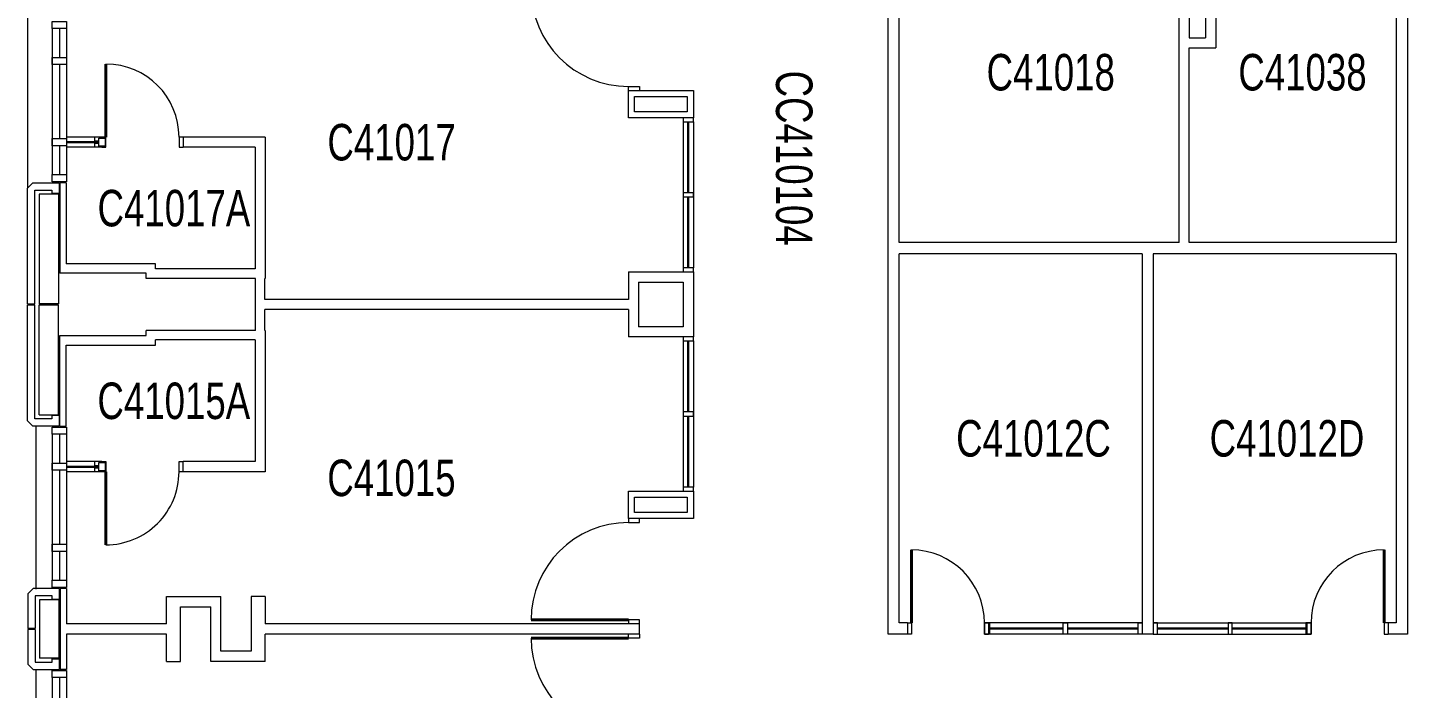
# Model space of a CAD drawing. Header units: inches. Extents: x 1097 to 10841, y 897 to 6841.
# Drawn here: x 9644 to 10325, y 5119 to 5445 of the extents above; entities that cross this region are included whole.
import ezdxf
from ezdxf.enums import TextEntityAlignment as Align

# ---------------------------------------------------------------- set-up
doc = ezdxf.new("R2010")
doc.units = ezdxf.units.IN
doc.header["$MEASUREMENT"] = 0
doc.layers.get('0').update_dxf_attribs({"lineweight": 18})
for name, color, linetype, lineweight, true_color in [('Level 15', 7, 'Continuous', 18, 0xfefefe), ('Level 16', 7, 'Continuous', 18, 0xfefefe), ('Level 23', 7, 'Continuous', 18, 0xfefefe), ('Level 25', 7, 'Continuous', 18, 0xfefefe), ('Level 26', 7, 'Continuous', 18, 0xfefefe), ('Level 48', 7, 'Continuous', 18, 0xfefefe), ('Level 9', 7, 'Continuous', 18, 0xfefefe)]:
    doc.layers.add(name, color=color, linetype=linetype, lineweight=lineweight, true_color=true_color)
doc.styles.add('Styledgn001', font='dgn001.shx')

# ---------------------------------------------------------------- blocks, each defined once
blk = doc.blocks.new('ASHNG38')
at = {"layer": 'Level 25', "color": 2, "linetype": 'Continuous', "lineweight": 40, "true_color": 0xffff00}
blk.add_line((0, 36), (0, 0), dxfattribs=at)
at = {"layer": 'Level 25', "color": 2, "linetype": 'Continuous', "lineweight": 0, "true_color": 0xffff00}
blk.add_ellipse((0, 0), major_axis=(36.000001, 0), ratio=1, start_param=6.2831850163, end_param=7.8539812946, dxfattribs=at)
at = {"layer": 'Level 26', "color": 2, "linetype": 'Continuous', "lineweight": 13, "true_color": 0xffff00}
for points in [[(-1.999875, 0.000125), (0.000125, 0.00025), (0.00025, -5.499875), (-1.999875, -5.5)], [(38, 0.00025), (36, 0.00025), (36, -5.499875), (38.000125, -5.499875)]]:
    blk.add_lwpolyline(points, dxfattribs=at)
blk = doc.blocks.new('ASHNG39')
at = {"layer": 'Level 25', "color": 2, "linetype": 'Continuous', "lineweight": 40, "true_color": 0xffff00}
blk.add_line((0, 36), (0, 0), dxfattribs=at)
at = {"layer": 'Level 25', "color": 2, "linetype": 'Continuous', "lineweight": 0, "true_color": 0xffff00}
blk.add_ellipse((0, 0), major_axis=(-36.000001, 0), ratio=1, start_param=4.7123893198, end_param=6.283185598, dxfattribs=at)
at = {"layer": 'Level 26', "color": 2, "linetype": 'Continuous', "lineweight": 13, "true_color": 0xffff00}
for points in [[(-38.000125, 0.000125), (-36, 0.000125), (-36, -5.5), (-38.000125, -5.5)], [(1.999875, 0.000125), (-0.00025, 0.000125), (-0.00025, -5.5), (1.999875, -5.5)]]:
    blk.add_lwpolyline(points, dxfattribs=at)
blk = doc.blocks.new('ASHNG58')
at = {"layer": 'Level 25', "color": 2, "linetype": 'Continuous', "lineweight": 40, "true_color": 0xffff00}
blk.add_line((0, -36), (0, 0), dxfattribs=at)
at = {"layer": 'Level 25', "color": 2, "linetype": 'Continuous', "lineweight": 13, "true_color": 0xffff00}
for points in [[(-2, 5), (0, 5), (0, 0), (-2, 0)], [(38, 0), (36, 0), (36, 5), (38, 5)]]:
    blk.add_lwpolyline(points, dxfattribs=at)
at = {"layer": 'Level 25', "color": 2, "linetype": 'Continuous', "lineweight": 0, "true_color": 0xffff00}
blk.add_ellipse((0, 0), major_axis=(0, -36), ratio=1, start_param=0, end_param=1.570797, dxfattribs=at)
blk = doc.blocks.new('ASHNG59')
at = {"layer": 'Level 25', "color": 2, "linetype": 'Continuous', "lineweight": 40, "true_color": 0xffff00}
blk.add_line((0, 36), (0, 0), dxfattribs=at)
at = {"layer": 'Level 25', "color": 2, "linetype": 'Continuous', "lineweight": 13, "true_color": 0xffff00}
for points in [[(-2, -5), (0, -5), (0, 0), (-2, 0)], [(38, 0), (36, 0), (36, -5), (38, -5)]]:
    blk.add_lwpolyline(points, dxfattribs=at)
at = {"layer": 'Level 25', "color": 2, "linetype": 'Continuous', "lineweight": 0, "true_color": 0xffff00}
blk.add_ellipse((0, 0), major_axis=(0, -36), ratio=1, start_param=1.570796, end_param=3.141592, dxfattribs=at)
blk = doc.blocks.new('ASSWG35')
at = {"layer": 'Level 25', "color": 2, "linetype": 'Continuous', "lineweight": 40, "true_color": 0xffff00}
blk.add_line((-48, -48.00025), (0, -48.00025), dxfattribs=at)
at = {"layer": 'Level 25', "color": 2, "linetype": 'Continuous', "lineweight": 13, "true_color": 0xffff00}
for points in [[(0, 2), (0, 0), (5.5, 0), (5.5, 2)], [(5.5, -50), (5.5, -48), (0, -48), (0, -50)]]:
    blk.add_lwpolyline(points, dxfattribs=at)
at = {"layer": 'Level 25', "color": 2, "linetype": 'Continuous', "lineweight": 0, "true_color": 0xffff00}
blk.add_ellipse((0, -48.00025), major_axis=(0.00002, 48), ratio=1, start_param=6.283185016, end_param=7.853981295, dxfattribs=at)
blk = doc.blocks.new('ASSWG36')
at = {"layer": 'Level 25', "color": 2, "linetype": 'Continuous', "lineweight": 40, "true_color": 0xffff00}
blk.add_line((-48, 48.00025), (0, 48.00025), dxfattribs=at)
at = {"layer": 'Level 25', "color": 2, "linetype": 'Continuous', "lineweight": 13, "true_color": 0xffff00}
for points in [[(5.5, 50), (5.5, 48), (0, 48), (0, 50)], [(0, -2), (0, 0), (5.5, 0), (5.5, -2)]]:
    blk.add_lwpolyline(points, dxfattribs=at)
at = {"layer": 'Level 25', "color": 2, "linetype": 'Continuous', "lineweight": 0, "true_color": 0xffff00}
blk.add_ellipse((0, 48.00025), major_axis=(0.00002, -48), ratio=1, start_param=4.71238932, end_param=6.283185598, dxfattribs=at)
blk = doc.blocks.new('ASSWG37')
at = {"layer": 'Level 25', "color": 2, "linetype": 'Continuous', "lineweight": 40, "true_color": 0xffff00}
blk.add_line((-48, 48.00025), (0, 48.00025), dxfattribs=at)
at = {"layer": 'Level 25', "color": 2, "linetype": 'Continuous', "lineweight": 13, "true_color": 0xffff00}
for points in [[(5.5, 50), (5.5, 48), (0, 48), (0, 50)], [(0, -2), (0, 0), (5.5, 0), (5.5, -2)]]:
    blk.add_lwpolyline(points, dxfattribs=at)
at = {"layer": 'Level 25', "color": 2, "linetype": 'Continuous', "lineweight": 0, "true_color": 0xffff00}
blk.add_ellipse((0, 48.00025), major_axis=(0.00002, -48), ratio=1, start_param=4.71238932, end_param=6.283185598, dxfattribs=at)
blk = doc.blocks.new('WINWIN26')
at = {"layer": 'Level 15', "color": 30, "linetype": 'Continuous', "lineweight": 0, "true_color": 0xf26432}
blk.add_line((-15, -79.874875), (-15, 0.489), dxfattribs=at)
at = {"layer": 'Level 16', "color": 163, "linetype": 'Continuous', "lineweight": 0, "true_color": 0x5587b9}
for p, q in [((-7, -3.5), (-7, -75.499875)), ((0, -3.5), (0, -75.499875))]:
    blk.add_line(p, q, dxfattribs=at)
at = {"layer": 'Level 16', "color": 163, "linetype": 'Continuous', "lineweight": 13, "true_color": 0x5587b9}
for p, q in [((-3.5, -3.5), (-3.5, -17.75)), ((-3.5, -21.25), (-3.5, -57.749875)), ((-3.5, -61.249875), (-3.5, -75.499875))]:
    blk.add_line(p, q, dxfattribs=at)
for points in [[(0, -3.5), (-7, -3.5), (-7, 0), (0, 0), (0, -3.5)], [(0, -21.25), (-7, -21.25), (-7, -17.75), (0, -17.75), (0, -21.25)], [(0, -61.249875), (-7, -61.249875), (-7, -57.749875), (0, -57.749875), (0, -61.249875)], [(0, -78.999875), (-7, -78.999875), (-7, -75.499875), (0, -75.499875), (0, -78.999875)]]:
    blk.add_lwpolyline(points, close=True, dxfattribs=at)
blk = doc.blocks.new('WINWIN27')
at = {"layer": 'Level 15', "color": 30, "linetype": 'Continuous', "lineweight": 0, "true_color": 0xf26432}
blk.add_line((-15, -79.874875), (-15, 0.489), dxfattribs=at)
at = {"layer": 'Level 16', "color": 163, "linetype": 'Continuous', "lineweight": 0, "true_color": 0x5587b9}
for p, q in [((-7, -3.5), (-7, -75.499875)), ((0, -3.5), (0, -75.499875))]:
    blk.add_line(p, q, dxfattribs=at)
at = {"layer": 'Level 16', "color": 163, "linetype": 'Continuous', "lineweight": 13, "true_color": 0x5587b9}
for p, q in [((-3.5, -3.5), (-3.5, -17.75)), ((-3.5, -21.25), (-3.5, -57.749875)), ((-3.5, -61.249875), (-3.5, -75.499875))]:
    blk.add_line(p, q, dxfattribs=at)
for points in [[(0, -3.5), (-7, -3.5), (-7, 0), (0, 0), (0, -3.5)], [(0, -21.25), (-7, -21.25), (-7, -17.75), (0, -17.75), (0, -21.25)], [(0, -61.249875), (-7, -61.249875), (-7, -57.749875), (0, -57.749875), (0, -61.249875)], [(0, -78.999875), (-7, -78.999875), (-7, -75.499875), (0, -75.499875), (0, -78.999875)]]:
    blk.add_lwpolyline(points, close=True, dxfattribs=at)
blk = doc.blocks.new('PANEL8')
at = {"layer": 'Level 16', "color": 151, "linetype": 'Continuous', "lineweight": 0, "true_color": 0x64b9ff}
for p, q in [((13.99975, 2.489), (0, 2.489)), ((13.99975, -2.511), (0, -2.511))]:
    blk.add_line(p, q, dxfattribs=at)
at = {"layer": 'Level 16', "color": 151, "linetype": 'Continuous', "lineweight": 30, "true_color": 0x64b9ff}
blk.add_line((0, 0), (16, 0), dxfattribs=at)
at = {"layer": 'Level 16', "color": 151, "linetype": 'Continuous', "lineweight": 13, "true_color": 0x64b9ff}
blk.add_lwpolyline([(14, -0.511), (16, -0.511), (16, 1.989), (19, 1.989), (19, -2.011), (16, -2.011), (16, 0.489), (14, 0.489)], dxfattribs=at)
blk = doc.blocks.new('PANEL9')
at = {"layer": 'Level 16', "color": 151, "linetype": 'Continuous', "lineweight": 0, "true_color": 0x64b9ff}
for p, q in [((13.99975, 2.489), (0, 2.489)), ((13.99975, -2.511), (0, -2.511))]:
    blk.add_line(p, q, dxfattribs=at)
at = {"layer": 'Level 16', "color": 151, "linetype": 'Continuous', "lineweight": 30, "true_color": 0x64b9ff}
blk.add_line((0, 0), (16, 0), dxfattribs=at)
at = {"layer": 'Level 16', "color": 151, "linetype": 'Continuous', "lineweight": 13, "true_color": 0x64b9ff}
blk.add_lwpolyline([(14, -0.511), (16, -0.511), (16, 1.989), (19, 1.989), (19, -2.011), (16, -2.011), (16, 0.489), (14, 0.489)], dxfattribs=at)

msp = doc.modelspace()

# ---------------------------------------------------------------- linework, layer by layer
at = {"layer": 'Level 15', "color": 30, "linetype": 'Continuous', "lineweight": 0, "true_color": 0xf26432}
msp.add_line((9644.544, 5365.930125), (9644.544, 5451.147), dxfattribs=at)
at = {"layer": 'Level 15', "color": 30, "linetype": 'Continuous', "lineweight": 13, "true_color": 0xf26432}
for p, q in [((9646.981625, 5368.555125), (9644.356625, 5365.930125)), ((9646.981625, 5368.555125), (9659.8565, 5368.555125)), ((9659.8565, 5368.555125), (9659.8565, 5363.305)), ((9644.356625, 5308.794125), (9644.356625, 5365.930125)), ((9647.981625, 5308.794), (9647.981625, 5364.93)), ((9647.981625, 5364.93), (9656.231375, 5364.93)), ((9649.981625, 5362.93), (9649.981625, 5308.794)), ((9659.606625, 5362.929875), (9649.981625, 5362.93)), ((9656.231375, 5364.93), (9656.231375, 5363.305)), ((9659.8565, 5363.305), (9656.231375, 5363.305)), ((9659.606625, 5362.929875), (9659.606625, 5308.794)), ((9644.356625, 5308.794125), (9647.981625, 5308.794)), ((9644.356625, 5251.180125), (9644.356625, 5308.294125)), ((9644.356625, 5308.294125), (9647.981625, 5308.294)), ((9647.981625, 5252.180125), (9647.981625, 5308.294)), ((9659.606625, 5308.794), (9649.981625, 5308.794)), ((9649.981625, 5254.180125), (9649.981625, 5308.294)), ((9649.981625, 5308.294), (9659.606625, 5308.294)), ((9659.606625, 5254.18), (9659.606625, 5308.294)), ((9646.981625, 5248.555125), (9644.356625, 5251.180125)), ((9656.231375, 5252.180125), (9647.981625, 5252.180125)), ((9649.981625, 5254.180125), (9659.606625, 5254.18)), ((9656.231375, 5253.805125), (9656.231375, 5252.180125)), ((9659.8565, 5253.805125), (9656.231375, 5253.805125)), ((9659.8565, 5253.805125), (9659.8565, 5248.555125)), ((9659.8565, 5248.555125), (9646.981625, 5248.555125)), ((9644.544, 5165.93), (9647.169, 5168.555)), ((9644.544, 5165.93), (9644.544, 5148.794)), ((9660.043875, 5168.555), (9647.169, 5168.555)), ((9656.41875, 5164.929875), (9648.169, 5164.929875)), ((9648.169, 5164.929875), (9648.169, 5148.794)), ((9650.169, 5162.929875), (9650.169, 5134.18)), ((9659.794, 5162.92975), (9650.169, 5162.929875)), ((9656.41875, 5163.304875), (9656.41875, 5164.929875)), ((9656.41875, 5163.304875), (9660.043875, 5163.304875)), ((9659.794, 5162.92975), (9659.794, 5134.179875)), ((9660.043875, 5163.304875), (9660.043875, 5168.555)), ((9648.169, 5148.794), (9644.544, 5148.794)), ((9644.544, 5148.294), (9644.544, 5131.18)), ((9648.169, 5148.293875), (9644.544, 5148.294)), ((9648.169, 5148.293875), (9648.169, 5132.18)), ((9647.169, 5128.555), (9644.544, 5131.18)), ((9648.169, 5132.18), (9656.41875, 5132.18)), ((9659.794, 5134.179875), (9650.169, 5134.18)), ((9656.41875, 5132.18), (9656.41875, 5133.805)), ((9656.41875, 5133.805), (9660.043875, 5133.805)), ((9660.043875, 5128.555), (9660.043875, 5133.805)), ((9647.169, 5128.555), (9660.043875, 5128.555))]:
    msp.add_line(p, q, dxfattribs=at)
at = {"layer": 'Level 16', "color": 163, "linetype": 'Continuous', "lineweight": 0, "true_color": 0x5587b9}
for p, q in [((9656.544, 5444.533), (9656.544, 5372.533125)), ((9663.544, 5444.533), (9663.544, 5372.533125))]:
    msp.add_line(p, q, dxfattribs=at)
at = {"layer": 'Level 16', "color": 163, "linetype": 'Continuous', "lineweight": 13, "true_color": 0x5587b9}
for p, q in [((9660.044, 5444.533), (9660.044, 5430.283)), ((9660.044, 5426.783), (9660.044, 5390.283125)), ((9660.044, 5386.783125), (9660.044, 5372.533125))]:
    msp.add_line(p, q, dxfattribs=at)
for points in [[(9663.544, 5444.533), (9656.544, 5444.533), (9656.544, 5448.033), (9663.544, 5448.033), (9663.544, 5444.533)], [(9663.544, 5426.783), (9656.544, 5426.783), (9656.544, 5430.283), (9663.544, 5430.283), (9663.544, 5426.783)], [(9663.544, 5386.783125), (9656.544, 5386.783125), (9656.544, 5390.283125), (9663.544, 5390.283125), (9663.544, 5386.783125)], [(9663.544, 5369.033125), (9656.544, 5369.033125), (9656.544, 5372.533125), (9663.544, 5372.533125), (9663.544, 5369.033125)]]:
    msp.add_lwpolyline(points, close=True, dxfattribs=at)
at = {"layer": 'Level 16', "color": 151, "linetype": 'Continuous', "lineweight": 0, "true_color": 0x64b9ff}
msp.add_lwpolyline([(9940.544, 5216.544), (9972.544, 5216.544), (9972.544, 5203.044), (9940.544, 5203.044), (9940.544, 5216.544)], close=True, dxfattribs=at)
at = {"layer": 'Level 23', "color": 2, "linetype": 'Continuous', "lineweight": 13, "true_color": 0xffff00}
for p, q in [((10068.544, 5146.043625), (10068.544125, 5512.543875)), ((10324.544, 5512.54375), (10324.544125, 5146.04375)), ((10074.044125, 5339.043875), (10074.044125, 5507.043875)), ((10212.044, 5339.043875), (10212.044, 5507.04375)), ((10217.044, 5507.04375), (10217.044, 5440.044)), ((10225.043875, 5507.04375), (10225.043875, 5440.044)), ((10230.043875, 5507.04375), (10230.043875, 5435.043875)), ((10319.044, 5507.04375), (10319.044, 5339.043875)), ((10217.044, 5440.044), (10225.043875, 5440.044)), ((10217.044, 5435.043875), (10230.043875, 5435.043875)), ((10217.044, 5339.043875), (10217.044, 5435.043875)), ((9940.544, 5400.544), (9940.544125, 5414.044125)), ((9940.544125, 5414.044125), (9972.544, 5414.044)), ((9943.544, 5403.544), (9943.544125, 5411.044125)), ((9943.544125, 5411.044125), (9969.544, 5411.044)), ((9969.544, 5411.044), (9969.544125, 5403.544125)), ((9972.544, 5414.044), (9972.544125, 5400.544125)), ((9969.544125, 5403.544125), (9943.544, 5403.544)), ((9972.544125, 5400.544125), (9940.544, 5400.544)), ((9680.99825, 5391.044), (9677.544, 5391.044)), ((9677.544, 5389.007125), (9677.544, 5391.044)), ((9677.544, 5386.044), (9677.544, 5388.022125)), ((9680.99825, 5391.044), (9680.99825, 5390.5245)), ((9720.99825, 5391.044), (9720.99825, 5386.044)), ((9761.544, 5391.044), (9720.99825, 5391.044)), ((9761.544, 5391.044), (9761.544, 5321.419)), ((9680.99825, 5386.044), (9677.544, 5386.044)), ((9680.99825, 5386.522125), (9680.99825, 5386.044)), ((9756.544, 5386.044), (9720.99825, 5386.044)), ((9756.544, 5386.044), (9756.544, 5326.044125)), ((9660.2315, 5368.555125), (9660.2315, 5323.919)), ((9663.356625, 5368.555125), (9660.2315, 5368.555125)), ((9663.356625, 5368.555125), (9663.356625, 5328.544125)), ((10074.044, 5151.543625), (10074.044125, 5333.543875)), ((10212.044, 5339.043875), (10074.044125, 5339.043875)), ((10193.793875, 5333.543875), (10074.044125, 5333.543875)), ((10193.793875, 5333.543875), (10193.794, 5146.04375)), ((10319.044, 5333.543875), (10199.293875, 5333.543875)), ((10199.293875, 5333.543875), (10199.294, 5146.04375)), ((10319.044, 5339.043875), (10217.044, 5339.043875)), ((10319.044, 5333.543875), (10319.044125, 5151.54375)), ((9707.356625, 5328.544125), (9663.356625, 5328.544125)), ((9707.356625, 5326.044125), (9707.356625, 5328.544125)), ((9756.544, 5326.044125), (9707.356625, 5326.044125)), ((9702.7315, 5323.919), (9660.2315, 5323.919)), ((9702.7315, 5321.419), (9702.7315, 5323.919)), ((9756.7315, 5321.419), (9702.7315, 5321.419)), ((9756.7315, 5295.669125), (9756.7315, 5321.419)), ((9761.544, 5321.419), (9761.356625, 5321.419)), ((9761.356625, 5311.044125), (9761.356625, 5321.419)), ((9940.544, 5324.544125), (9972.544, 5324.544)), ((9940.544, 5324.544125), (9940.544, 5311.044125)), ((9945.544, 5319.544125), (9967.544, 5319.544)), ((9945.544, 5319.544125), (9945.544125, 5297.544)), ((9967.544, 5319.544), (9967.543875, 5297.544125)), ((9972.544, 5324.544), (9972.543875, 5292.544125)), ((9940.544, 5311.044125), (9761.356625, 5311.044125)), ((9940.544125, 5306.044), (9761.356625, 5306.044)), ((9761.356625, 5295.669125), (9761.356625, 5306.044)), ((9940.544125, 5306.044), (9940.544125, 5292.544)), ((9660.2315, 5248.555125), (9660.2315, 5293.169125)), ((9660.2315, 5293.169125), (9702.7315, 5293.169125)), ((9702.7315, 5293.169125), (9702.7315, 5295.669125)), ((9756.7315, 5295.669125), (9702.7315, 5295.669125)), ((9761.544, 5295.669125), (9761.356625, 5295.669125)), ((9761.544, 5295.669125), (9761.544, 5226.044)), ((9972.543875, 5292.544125), (9940.544125, 5292.544)), ((9967.543875, 5297.544125), (9945.544125, 5297.544)), ((9663.356625, 5248.555125), (9663.356625, 5288.544125)), ((9663.356625, 5288.544125), (9707.356625, 5288.544125)), ((9756.544, 5291.044125), (9707.356625, 5291.044125)), ((9707.356625, 5288.544125), (9707.356625, 5291.044125)), ((9756.544, 5291.044125), (9756.544, 5231.044)), ((9660.2315, 5248.555125), (9663.356625, 5248.555125)), ((9680.99825, 5231.044), (9677.544, 5231.044)), ((9677.544, 5229.05725), (9677.544, 5231.044)), ((9680.99825, 5230.5535), (9680.99825, 5231.044)), ((9720.99825, 5226.044), (9720.99825, 5231.044)), ((9756.544, 5231.044), (9720.99825, 5231.044)), ((9677.544, 5226.044), (9677.544, 5228.044)), ((9680.99825, 5226.044), (9677.544, 5226.044)), ((9680.99825, 5226.044), (9680.99825, 5226.544)), ((9761.544, 5226.044), (9720.99825, 5226.044)), ((9940.544, 5203.044), (9940.544125, 5216.544125)), ((9940.544125, 5216.544125), (9972.544, 5216.544)), ((9943.544, 5206.044), (9943.544125, 5213.544125)), ((9943.544125, 5213.544125), (9969.544, 5213.544)), ((9969.544, 5213.544), (9969.544125, 5206.044125)), ((9972.544, 5216.544), (9972.544125, 5203.044125)), ((9969.544125, 5206.044125), (9943.544, 5206.044)), ((9972.544125, 5203.044125), (9940.544, 5203.044)), ((9660.418875, 5168.555), (9660.418875, 5128.555)), ((9663.544, 5168.555), (9660.418875, 5168.555)), ((9663.544, 5168.555), (9663.544, 5151.044125)), ((9712.794, 5164.543875), (9739.669, 5164.544)), ((9712.794, 5151.044), (9712.794, 5164.543875)), ((9739.669, 5137.544125), (9739.669, 5164.544)), ((9754.544, 5164.544), (9754.544, 5137.544125)), ((9761.544125, 5164.544), (9754.544, 5164.544)), ((9761.544125, 5164.544), (9761.544125, 5151.044125)), ((9719.794, 5159.543875), (9734.669, 5159.544)), ((9719.794, 5132.543875), (9719.794, 5159.543875)), ((9734.669, 5132.544), (9734.669, 5159.544)), ((9712.794, 5151.044), (9663.544, 5151.044125)), ((9946.044, 5151.044125), (9761.544125, 5151.044125)), ((9946.044, 5146.044), (9946.044, 5151.044125)), ((10078.044, 5151.543625), (10074.044, 5151.543625)), ((10078.044, 5151.543625), (10078.044125, 5146.043625)), ((10118.044, 5151.543625), (10118.044125, 5146.043625)), ((10118.52375, 5151.543625), (10118.044, 5151.543625)), ((10118.52375, 5151.543625), (10118.523875, 5146.043625)), ((10274.531375, 5151.54375), (10274.531375, 5146.04375)), ((10275.044125, 5151.54375), (10274.531375, 5151.54375)), ((10275.044125, 5151.54375), (10275.044125, 5146.04375)), ((10319.044125, 5151.54375), (10315.044125, 5151.54375)), ((10315.044125, 5151.54375), (10315.044125, 5146.04375)), ((9712.794, 5146.043875), (9663.544, 5146.044)), ((9663.544, 5146.044), (9663.544, 5128.555)), ((9712.794, 5132.543875), (9712.794, 5146.043875)), ((9946.044, 5146.044), (9761.544125, 5146.044)), ((9761.544125, 5132.544), (9761.544125, 5146.044)), ((10078.044125, 5146.043625), (10068.544, 5146.043625)), ((10118.52375, 5146.043625), (10118.044125, 5146.043625)), ((10199.294, 5146.04375), (10193.794, 5146.04375)), ((10275.044125, 5146.04375), (10274.531375, 5146.04375)), ((10324.544125, 5146.04375), (10315.044125, 5146.04375)), ((9754.544, 5137.544125), (9739.669, 5137.544125)), ((9712.794, 5132.543875), (9719.794, 5132.543875)), ((9761.544125, 5132.544), (9734.669, 5132.544)), ((9663.544, 5128.555), (9660.418875, 5128.555))]:
    msp.add_line(p, q, dxfattribs=at)
at = {"layer": 'Level 9', "color": 2, "linetype": 'Continuous', "lineweight": 0, "true_color": 0xffff00}
for p, q in [((9967.544125, 5398.544), (9967.544, 5326.544)), ((9972.544125, 5398.544), (9972.544, 5326.544)), ((9967.544, 5290.544125), (9967.544, 5218.544)), ((9972.544, 5290.544125), (9972.544, 5218.544)), ((10193.794, 5151.543875), (10118.044, 5151.543875)), ((10199.294125, 5151.54375), (10275.044125, 5151.54375)), ((10193.794, 5146.043875), (10118.044, 5146.043875)), ((10199.294125, 5146.04375), (10275.044125, 5146.04375))]:
    msp.add_line(p, q, dxfattribs=at)
at = {"layer": 'Level 9', "color": 2, "linetype": 'Continuous', "lineweight": 30, "true_color": 0xffff00}
for p, q in [((9970.044125, 5398.544), (9970.044, 5363.544)), ((9970.044, 5361.544), (9970.044, 5326.544)), ((9970.044, 5290.544125), (9970.044, 5255.543875)), ((9970.044, 5253.543875), (9970.044, 5218.544)), ((10154.919, 5148.793875), (10118.044, 5148.793875)), ((10191.794, 5148.793875), (10156.919, 5148.793875)), ((10201.294125, 5148.79375), (10236.169125, 5148.79375)), ((10238.169125, 5148.79375), (10275.044125, 5148.79375))]:
    msp.add_line(p, q, dxfattribs=at)
at = {"layer": 'Level 9', "color": 2, "linetype": 'Continuous', "lineweight": 13, "true_color": 0xffff00}
for points in [[(9972.544125, 5398.544), (9972.544, 5400.544), (9967.544, 5400.544), (9967.544125, 5398.544), (9972.544125, 5398.544)], [(9972.544, 5361.544), (9972.544, 5363.544), (9967.544, 5363.544), (9967.544, 5361.544), (9972.544, 5361.544)], [(9972.544, 5324.544), (9972.544, 5326.544), (9967.544, 5326.544), (9967.544, 5324.544), (9972.544, 5324.544)], [(9972.544, 5290.544125), (9972.543875, 5292.544125), (9967.544, 5292.544125), (9967.544, 5290.544125), (9972.544, 5290.544125)], [(9972.544, 5253.544), (9972.544, 5255.544), (9967.544, 5255.543875), (9967.544, 5253.543875), (9972.544, 5253.544)], [(9972.544, 5216.544), (9972.544, 5218.544), (9967.544, 5218.544), (9967.544125, 5216.544), (9972.544, 5216.544)], [(10116.044, 5151.543875), (10118.044, 5151.543875), (10118.044, 5146.043875), (10116.044, 5146.043875), (10116.044, 5151.543875)], [(10154.919, 5151.543875), (10156.919, 5151.543875), (10156.919, 5146.043875), (10154.919, 5146.043875), (10154.919, 5151.543875)], [(10191.794, 5151.543875), (10193.794, 5151.543875), (10193.794, 5146.043875), (10191.794, 5146.043875), (10191.794, 5151.543875)], [(10201.294125, 5151.54375), (10199.294125, 5151.54375), (10199.294125, 5146.04375), (10201.294125, 5146.04375), (10201.294125, 5151.54375)], [(10238.169125, 5151.54375), (10236.169125, 5151.54375), (10236.169125, 5146.04375), (10238.169125, 5146.04375), (10238.169125, 5151.54375)], [(10277.044125, 5151.54375), (10275.044125, 5151.54375), (10275.044125, 5146.04375), (10277.044125, 5146.04375), (10277.044125, 5151.54375)]]:
    msp.add_lwpolyline(points, close=True, dxfattribs=at)

# ---------------------------------------------------------------- block references
at = {"color": 7, "linetype": 'Continuous', "lineweight": 0, "true_color": 0xfefefe}
for name, p in [('ASSWG37', (9940.544, 5416.044)), ('ASHNG59', (9682.99825, 5391.044)), ('PANEL9', (9663.544, 5388.533125)), ('PANEL8', (9663.544, 5228.555)), ('ASHNG58', (9682.99825, 5226.044)), ('ASSWG35', (9940.544, 5201.044)), ('ASHNG38', (10080.044, 5151.54375)), ('ASHNG39', (10313.044125, 5151.54375)), ('ASSWG36', (9940.544, 5096.044))]:
    msp.add_blockref(name, p, dxfattribs=at)
at = {"color": 3, "linetype": 'Continuous', "lineweight": 13, "true_color": 0x00ff00}
for name, p in [('WINWIN26', (9663.544, 5248.055)), ('WINWIN27', (9663.544, 5128.055))]:
    msp.add_blockref(name, p, dxfattribs=at)

# ---------------------------------------------------------------- texts
at = {"layer": 'Level 48', "color": 120, "linetype": 'Continuous', "lineweight": 13, "true_color": 0x00ffcd, "style": 'Styledgn001', "width": 0.75}
for s, p in [('C41018', (10148.726132, 5423.043875)), ('C41038', (10272.823668, 5423.04375)), ('C41017', (9823.778866, 5388.544)), ('C41017A', (9716.480209, 5356.044)), ('C41015A', (9716.429123, 5261.044)), ('C41012C', (10140.23901, 5242.54375)), ('C41012D', (10265.170007, 5242.54375)), ('C41015', (9823.726007, 5223.044))]:
    msp.add_text(s, height=18, dxfattribs=at).set_placement(p, align=Align.MIDDLE_CENTER)
msp.add_text('CC410104', height=17.9999947, rotation=270, dxfattribs=at).set_placement((10022.267622, 5380.660211), align=Align.MIDDLE_CENTER)

doc.saveas('drawing.dxf')
